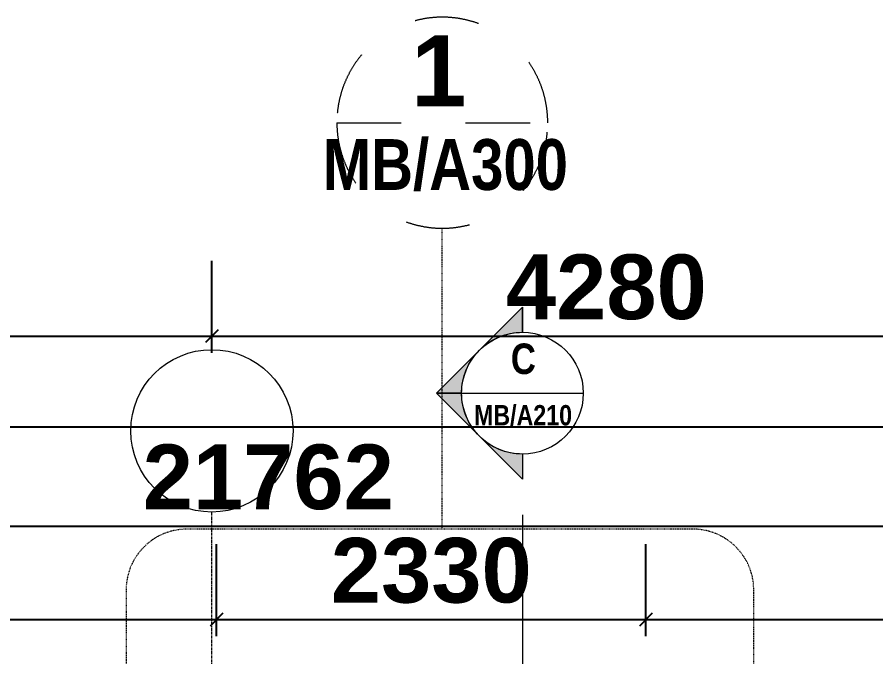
# Model space of a CAD drawing. Header units: inches. Extents: x 22 to 382261, y 22 to 371281.
# Drawn here: x 265739 to 270397, y 227684 to 231152 of the extents above; entities that cross this region are included whole.
import ezdxf

# ---------------------------------------------------------------- set-up
doc = ezdxf.new("R2010")
doc.units = ezdxf.units.IN
doc.header["$MEASUREMENT"] = 0
doc.linetypes.add('Alignement de la ligne', pattern=[6.35, 3.175, -3.175])
doc.linetypes.add('Grid Line 1_2_', pattern=[22.225, 12.7, -3.175, 3.175, -3.175])
for name, color, linetype, lineweight in [('A-ANNO-DIMS', 211, 'Continuous', 9), ('A-ANNO-SYMB', 150, 'Continuous', 9), ('G-ANNO-SYMB', 111, 'Continuous', 9), ('S-GRID', 1, 'Continuous', 9), ('S-GRID-IDEN', 1, 'Continuous', 9)]:
    doc.layers.add(name, color=color, linetype=linetype, lineweight=lineweight)
doc.styles.add('Arial Narrow_B', font='ARIALNB.TTF', dxfattribs={"height": 255})
doc.styles.add('Arial Narrow_B_1', font='ARIALNB.TTF', dxfattribs={"height": 170})
doc.styles.add('Arial Narrow_B_2', font='ARIALNB.TTF', dxfattribs={"height": 437.5})
doc.styles.add('Arial_B', font='arialbd.ttf', dxfattribs={"height": 350.793651})
doc.styles.add('Arial_B_2', font='arialbd.ttf', dxfattribs={"height": 270.833333})
doc.dimstyles.new('2', dxfattribs={"dimscale": 304.8, "dimtxt": 346.888196, "dimasz": 0.221354, "dimexe": 1.338583, "dimexo": 0.0625, "dimgap": 0.278871, "dimtad": 1, "dimdec": 0, "dimzin": 0, "dimdsep": 46, "dimtxsty": 'Arial_B', "dimblk1": 'OBLIQUE', "dimblk2": 'OBLIQUE', "dimsah": 1, "dimcen": 0.09, "dimdle": 0.557743, "dimazin": 0, "dimtfac": 1, "dimtdec": 4, "dimtix": 1, "dimtmove": 0, "dimatfit": 3, "dimfxl": 0.557743, "dimfxlon": 1, "dimtvp": 1, "dimtolj": 1, "dimtzin": 0, "dimarcsym": 2})

# ---------------------------------------------------------------- blocks, each defined once
blk = doc.blocks.new('_Oblique')
at = {"color": 0, "linetype": 'ByBlock', "lineweight": -2}
blk.add_line((-0.5, -0.5), (0.5, 0.5), dxfattribs=at)
blk = doc.blocks.new('*D4106')
at = {"layer": 'A-ANNO-DIMS', "color": 0, "lineweight": -2, "transparency": 16777216}
for p, q in [((256220.3, 227795.9), (256220.3, 228294.8)), ((266820.7, 227795.9), (266820.7, 228294.8)), ((256050.3, 227886.8), (266990.7, 227886.8))]:
    blk.add_line(p, q, dxfattribs=at)
at = {"layer": 'Defpoints', "color": 0, "transparency": 16777216}
for p in [(266820.7, 227886.8), (256220.3, 227776.8), (266820.7, 227776.8)]:
    blk.add_point(p, dxfattribs=at)
at = {"layer": 'A-ANNO-DIMS', "color": 0, "lineweight": -2, "transparency": 16777216, "xscale": 67.46874999999999, "yscale": 67.46874999999999, "zscale": 67.46874999999999, "rotation": 180}
blk.add_blockref('_Oblique', (256220.3, 227886.8), dxfattribs=at)
at = {"layer": 'A-ANNO-DIMS', "color": 0, "lineweight": -2, "transparency": 16777216, "xscale": 67.46874999999999, "yscale": 67.46874999999999, "zscale": 67.46874999999999}
blk.add_blockref('_Oblique', (266820.7, 227886.8), dxfattribs=at)
at = {"layer": 'A-ANNO-DIMS', "color": 0, "transparency": 16777216, "insert": (261520.5, 228151), "char_height": 350.79, "width": 1026.089, "attachment_point": 5, "style": 'Arial_B'}
blk.add_mtext('\\A1;10600', dxfattribs=at)
blk = doc.blocks.new('*D4107')
at = {"layer": 'A-ANNO-DIMS', "color": 0, "lineweight": -2, "transparency": 16777216}
for p, q in [((266820.7, 227795.9), (266820.7, 228294.8)), ((269150.3, 227795.9), (269150.3, 228294.8)), ((266650.7, 227886.8), (269320.3, 227886.8))]:
    blk.add_line(p, q, dxfattribs=at)
at = {"layer": 'Defpoints', "color": 0, "transparency": 16777216}
for p in [(269150.3, 227886.8), (266820.7, 227776.8), (269150.3, 227776.8)]:
    blk.add_point(p, dxfattribs=at)
at = {"layer": 'A-ANNO-DIMS', "color": 0, "lineweight": -2, "transparency": 16777216, "xscale": 67.46874999999999, "yscale": 67.46874999999999, "zscale": 67.46874999999999, "rotation": 180}
blk.add_blockref('_Oblique', (266820.7, 227886.8), dxfattribs=at)
at = {"layer": 'A-ANNO-DIMS', "color": 0, "lineweight": -2, "transparency": 16777216, "xscale": 67.46874999999999, "yscale": 67.46874999999999, "zscale": 67.46874999999999}
blk.add_blockref('_Oblique', (269150.3, 227886.8), dxfattribs=at)
at = {"layer": 'A-ANNO-DIMS', "color": 0, "transparency": 16777216, "insert": (267985.5, 228151), "char_height": 350.79, "width": 820.872, "attachment_point": 5, "style": 'Arial_B'}
blk.add_mtext('\\A1;2330', dxfattribs=at)
blk = doc.blocks.new('*D4108')
at = {"layer": 'A-ANNO-DIMS', "color": 0, "lineweight": -2, "transparency": 16777216}
for p, q in [((269150.3, 227795.9), (269150.3, 228294.8)), ((277982.4, 227795.9), (277982.4, 228294.8)), ((268980.3, 227886.8), (278152.4, 227886.8))]:
    blk.add_line(p, q, dxfattribs=at)
at = {"layer": 'Defpoints', "color": 0, "transparency": 16777216}
for p in [(277982.4, 227886.8), (269150.3, 227776.8), (277982.4, 227776.8)]:
    blk.add_point(p, dxfattribs=at)
at = {"layer": 'A-ANNO-DIMS', "color": 0, "lineweight": -2, "transparency": 16777216, "xscale": 67.46874999999999, "yscale": 67.46874999999999, "zscale": 67.46874999999999, "rotation": 180}
blk.add_blockref('_Oblique', (269150.3, 227886.8), dxfattribs=at)
at = {"layer": 'A-ANNO-DIMS', "color": 0, "lineweight": -2, "transparency": 16777216, "xscale": 67.46874999999999, "yscale": 67.46874999999999, "zscale": 67.46874999999999}
blk.add_blockref('_Oblique', (277982.4, 227886.8), dxfattribs=at)
at = {"layer": 'A-ANNO-DIMS', "color": 0, "transparency": 16777216, "insert": (273566.3, 228151.1), "char_height": 350.79, "width": 820.872, "attachment_point": 5, "style": 'Arial_B'}
blk.add_mtext('\\A1;8832', dxfattribs=at)
blk = doc.blocks.new('*D4110')
at = {"layer": 'A-ANNO-DIMS', "color": 0, "lineweight": -2, "transparency": 16777216}
for p, q in [((256220.3, 228302.6), (256220.3, 228801.5)), ((277982.4, 228302.6), (277982.4, 228801.5)), ((256050.3, 228393.5), (278152.4, 228393.5))]:
    blk.add_line(p, q, dxfattribs=at)
at = {"layer": 'Defpoints', "color": 0, "transparency": 16777216}
for p in [(277982.4, 228393.5), (256220.3, 228283.5), (277982.4, 228283.5)]:
    blk.add_point(p, dxfattribs=at)
at = {"layer": 'A-ANNO-DIMS', "color": 0, "lineweight": -2, "transparency": 16777216, "xscale": 67.46874999999999, "yscale": 67.46874999999999, "zscale": 67.46874999999999, "rotation": 180}
blk.add_blockref('_Oblique', (256220.3, 228393.5), dxfattribs=at)
at = {"layer": 'A-ANNO-DIMS', "color": 0, "lineweight": -2, "transparency": 16777216, "xscale": 67.46874999999999, "yscale": 67.46874999999999, "zscale": 67.46874999999999}
blk.add_blockref('_Oblique', (277982.4, 228393.5), dxfattribs=at)
at = {"layer": 'A-ANNO-DIMS', "color": 0, "transparency": 16777216, "insert": (267101.3, 228657.6), "char_height": 350.79, "width": 1026.089, "attachment_point": 5, "style": 'Arial_B'}
blk.add_mtext('\\A1;21762', dxfattribs=at)
blk = doc.blocks.new('Grid - Grid Head - Circle-749417-02-FIRST FLOOR DIM - PART B')
at = {"layer": 'S-GRID-IDEN'}
blk.add_circle((0, 0), 4, dxfattribs=at)
blk = doc.blocks.new('*D4224')
at = {"layer": 'A-ANNO-DIMS', "color": 0, "lineweight": -2, "transparency": 16777216}
for p, q in [((256595.3, 229332.5), (256595.3, 229831.5)), ((266795.3, 229332.5), (266795.3, 229831.5)), ((256425.3, 229423.5), (266965.3, 229423.5))]:
    blk.add_line(p, q, dxfattribs=at)
at = {"layer": 'Defpoints', "color": 0, "transparency": 16777216}
for p in [(266795.3, 229423.5), (256595.3, 229313.5), (266795.3, 229313.5)]:
    blk.add_point(p, dxfattribs=at)
at = {"layer": 'A-ANNO-DIMS', "color": 0, "lineweight": -2, "transparency": 16777216, "xscale": 67.46874999999999, "yscale": 67.46874999999999, "zscale": 67.46874999999999, "rotation": 180}
blk.add_blockref('_Oblique', (256595.3, 229423.5), dxfattribs=at)
at = {"layer": 'A-ANNO-DIMS', "color": 0, "lineweight": -2, "transparency": 16777216, "xscale": 67.46874999999999, "yscale": 67.46874999999999, "zscale": 67.46874999999999}
blk.add_blockref('_Oblique', (266795.3, 229423.5), dxfattribs=at)
at = {"layer": 'A-ANNO-DIMS', "color": 0, "transparency": 16777216, "insert": (261695.3, 229687.6), "char_height": 350.79, "width": 1026.089, "attachment_point": 5, "style": 'Arial_B'}
blk.add_mtext('\\A1;10200', dxfattribs=at)
blk = doc.blocks.new('*D4225')
at = {"layer": 'A-ANNO-DIMS', "color": 0, "lineweight": -2, "transparency": 16777216}
for p, q in [((266795.3, 229332.5), (266795.3, 229831.5)), ((271075.3, 229514.4), (271075.3, 229015.5)), ((266625.3, 229423.5), (271245.3, 229423.5))]:
    blk.add_line(p, q, dxfattribs=at)
at = {"layer": 'Defpoints', "color": 0, "transparency": 16777216}
for p in [(271075.3, 229533.5), (271075.3, 229423.5), (266795.3, 229313.5)]:
    blk.add_point(p, dxfattribs=at)
at = {"layer": 'A-ANNO-DIMS', "color": 0, "lineweight": -2, "transparency": 16777216, "xscale": 67.46874999999999, "yscale": 67.46874999999999, "zscale": 67.46874999999999, "rotation": 180}
blk.add_blockref('_Oblique', (266795.3, 229423.5), dxfattribs=at)
at = {"layer": 'A-ANNO-DIMS', "color": 0, "lineweight": -2, "transparency": 16777216, "xscale": 67.46874999999999, "yscale": 67.46874999999999, "zscale": 67.46874999999999}
blk.add_blockref('_Oblique', (271075.3, 229423.5), dxfattribs=at)
at = {"layer": 'A-ANNO-DIMS', "color": 0, "transparency": 16777216, "insert": (268935.3, 229687.7), "char_height": 350.79, "width": 820.872, "attachment_point": 5, "style": 'Arial_B'}
blk.add_mtext('\\A1;4280', dxfattribs=at)
blk = doc.blocks.new('*D4245')
at = {"layer": 'A-ANNO-DIMS', "color": 0, "lineweight": -2, "transparency": 16777216}
for p, q in [((243510.3, 228840.8), (243510.3, 229339.8)), ((277982.4, 228840.8), (277982.4, 229339.8)), ((243340.3, 228931.8), (278152.4, 228931.8))]:
    blk.add_line(p, q, dxfattribs=at)
at = {"layer": 'Defpoints', "color": 0, "transparency": 16777216}
for p in [(277982.4, 228931.8), (243510.3, 228821.8), (277982.4, 228821.8)]:
    blk.add_point(p, dxfattribs=at)
at = {"layer": 'A-ANNO-DIMS', "color": 0, "lineweight": -2, "transparency": 16777216, "xscale": 67.46874999999999, "yscale": 67.46874999999999, "zscale": 67.46874999999999, "rotation": 180}
blk.add_blockref('_Oblique', (243510.3, 228931.8), dxfattribs=at)
at = {"layer": 'A-ANNO-DIMS', "color": 0, "lineweight": -2, "transparency": 16777216, "xscale": 67.46874999999999, "yscale": 67.46874999999999, "zscale": 67.46874999999999}
blk.add_blockref('_Oblique', (277982.4, 228931.8), dxfattribs=at)
at = {"layer": 'A-ANNO-DIMS', "color": 0, "transparency": 16777216, "insert": (260746.3, 229195.9), "char_height": 350.79, "width": 1026.089, "attachment_point": 5, "style": 'Arial_B'}
blk.add_mtext('\\A1;34472', dxfattribs=at)
blk = doc.blocks.new('Section - M_Section Head - Filled 2-912447-02-FIRST FLOOR DIM - PART B')
at = {"layer": 'G-ANNO-SYMB'}
h = blk.add_hatch(color=256, dxfattribs=at)
edge = h.paths.add_edge_path()
edge.add_line((-6, 4.243), (-6, 3))
edge.add_arc((-6, 0), 3, 90, 135)
edge.add_line((-8.121, 2.121), (-6, 4.243))
h = blk.add_hatch(color=256, dxfattribs=at)
edge = h.paths.add_edge_path()
edge.add_line((-6, 4.243), (-3.879, 2.121))
edge.add_arc((-6, 0), 3, 45, 90)
edge.add_line((-6, 3), (-6, 4.243))
h = blk.add_hatch(color=256, dxfattribs=at)
edge = h.paths.add_edge_path()
edge.add_line((-10.243, 0), (-8.121, 2.121))
edge.add_arc((-6, 0), 3, 135, 180)
edge.add_line((-9, 0), (-10.243, 0))
h = blk.add_hatch(color=256, dxfattribs=at)
edge = h.paths.add_edge_path()
edge.add_line((-1.757, 0), (-3, 0))
edge.add_arc((-6, 0), 3, 360, 405)
edge.add_line((-3.879, 2.121), (-1.757, 0))
for p, q in [((-6, 4.243), (-10.243, 0)), ((-6, 4.243), (-8.121, 2.121)), ((-6, 3), (-6, 4.243)), ((-6, 4.243), (-6, 3)), ((-3.879, 2.121), (-6, 4.243)), ((-6, 4.243), (-1.757, 0)), ((-8.121, 2.121), (-10.243, 0)), ((-1.757, 0), (-3.879, 2.121)), ((-10.243, 0), (-9, 0)), ((-3, 0), (-1.757, 0)), ((-9, 0), (-10.243, 0)), ((-3, 0), (-1.757, 0))]:
    blk.add_line(p, q, dxfattribs=at)
for start, end in [(360, 180), (90, 135), (45, 90), (135, 180), (360, 45), (180, 360)]:
    blk.add_arc((-6, 0), 3, start, end, dxfattribs=at)
blk = doc.blocks.new('Floor Plan - Metric Callout-744581-02-FIRST FLOOR DIM - PART B')
at = {"layer": 'A-ANNO-SYMB', "linetype": 'Alignement de la ligne'}
blk.add_line((-5.2, 0), (5.2, 0), dxfattribs=at)
for start, end in [(360, 180), (180, 360)]:
    blk.add_arc((0, 0), 5.2, start, end, dxfattribs=at)

msp = doc.modelspace()

# ---------------------------------------------------------------- linework, layer by layer
at = {"layer": 'A-ANNO-SYMB', "linetype": 'Alignement de la ligne'}
for p, q in [((268045.4, 228376.6), (268045.4, 230007.9)), ((269405, 228376.6), (266659.8, 228376.6)), ((266329.8, 228046.6), (266329.8, 222647.2)), ((269735, 222647.2), (269735, 228046.6))]:
    msp.add_line(p, q, dxfattribs=at)
for centre, start, end in [((266659.8, 228046.6), 90, 180), ((269405, 228046.6), 0, 90)]:
    msp.add_arc(centre, 330, start, end, dxfattribs=at)
at = {"layer": 'G-ANNO-SYMB'}
for p, q in [((268150.1, 229113.5), (268810.1, 229113.5)), ((268480.1, 228453.5), (268480.1, 207240.6))]:
    msp.add_line(p, q, dxfattribs=at)
at = {"layer": 'S-GRID', "linetype": 'Grid Line 1_2_'}
msp.add_line((266795.3, 205050.6), (266795.3, 228469.4), dxfattribs=at)

# ---------------------------------------------------------------- block references
at = {"layer": 'A-ANNO-SYMB', "linetype": 'Alignement de la ligne', "xscale": 110, "yscale": 110, "zscale": 110}
msp.add_blockref('Floor Plan - Metric Callout-744581-02-FIRST FLOOR DIM - PART B', (268045.4, 230579.9), dxfattribs=at)
at = {"layer": 'G-ANNO-SYMB', "extrusion": (0, 0, -1), "xscale": 110, "yscale": 110, "zscale": 110, "rotation": 270.0000000000005}
msp.add_blockref('Section - M_Section Head - Filled 2-912447-02-FIRST FLOOR DIM - PART B', (-268480.1, 228453.5), dxfattribs=at)
at = {"layer": 'S-GRID-IDEN', "xscale": 110, "yscale": 110, "zscale": 110}
msp.add_blockref('Grid - Grid Head - Circle-749417-02-FIRST FLOOR DIM - PART B', (266795.3, 228909.4), dxfattribs=at)

# ---------------------------------------------------------------- texts
at = {"layer": 'A-ANNO-SYMB', "linetype": 'Alignement de la ligne', "attachment_point": 1}
for s, insert, char_height, width, style in [('\\fArial|b1|i0|c0|p34|;1', (267876.3, 231054.2), 385, 370.38, 'Arial_B_2'), ('MB/A300', (267396.8, 230490.7), 275, 1604.978, 'Arial Narrow_B_2')]:
    msp.add_mtext(s, dxfattribs=dict(at, insert=insert, char_height=char_height, width=width, style=style))
at = {"layer": 'G-ANNO-SYMB', "attachment_point": 1}
for s, insert, char_height, width, style in [('\\fArial Narrow|b1|i0|c0|p34|;C', (268416.9, 229382.6), 165, 167.553, 'Arial Narrow_B'), ('MB/A210', (268217.3, 229049.2), 110, 652.574, 'Arial Narrow_B_1')]:
    msp.add_mtext(s, dxfattribs=dict(at, insert=insert, char_height=char_height, width=width, style=style))

# ---------------------------------------------------------------- dimensions: what is measured, and where the dimension line sits
at = {"layer": 'A-ANNO-DIMS'}
for base, p1, p2, override, picture, middle in [((266795.3, 229423.5), (256595.3, 229313.5), (266795.3, 229313.5), {"dimpost": '<>', "dimfxl": 10200}, '*D4224', (261695.3, 229687.6)), ((271075.3, 229423.5), (266795.3, 229313.5), (271075.3, 229533.5), {"dimpost": '<>', "dimfxl": 4285.650476}, '*D4225', (268935.3, 229687.7)), ((277982.4, 228931.8), (243510.3, 228821.8), (277982.4, 228821.8), {"dimpost": '<>', "dimfxl": 34472.1}, '*D4245', (260746.3, 229195.9)), ((277982.4, 228393.5), (256220.3, 228283.5), (277982.4, 228283.5), {"dimpost": '<>', "dimfxl": 21762.1}, '*D4110', (267101.3, 228657.6)), ((266820.7, 227886.8), (256220.3, 227776.8), (266820.7, 227776.8), {"dimpost": '<>', "dimfxl": 10600.4}, '*D4106', (261520.5, 228151)), ((269150.3, 227886.8), (266820.7, 227776.8), (269150.3, 227776.8), {"dimpost": '<>', "dimfxl": 2329.6}, '*D4107', (267985.5, 228151)), ((277982.4, 227886.8), (269150.3, 227776.8), (277982.4, 227776.8), {"dimpost": '<>', "dimfxl": 8832.1}, '*D4108', (273566.3, 228151.1))]:
    dim = msp.add_linear_dim(base=base, p1=p1, p2=p2, dimstyle='2', override=override, dxfattribs=at)
    dim.commit()
    dim.dimension.update_dxf_attribs({"geometry": picture, "text_midpoint": middle})

doc.saveas('drawing.dxf')
